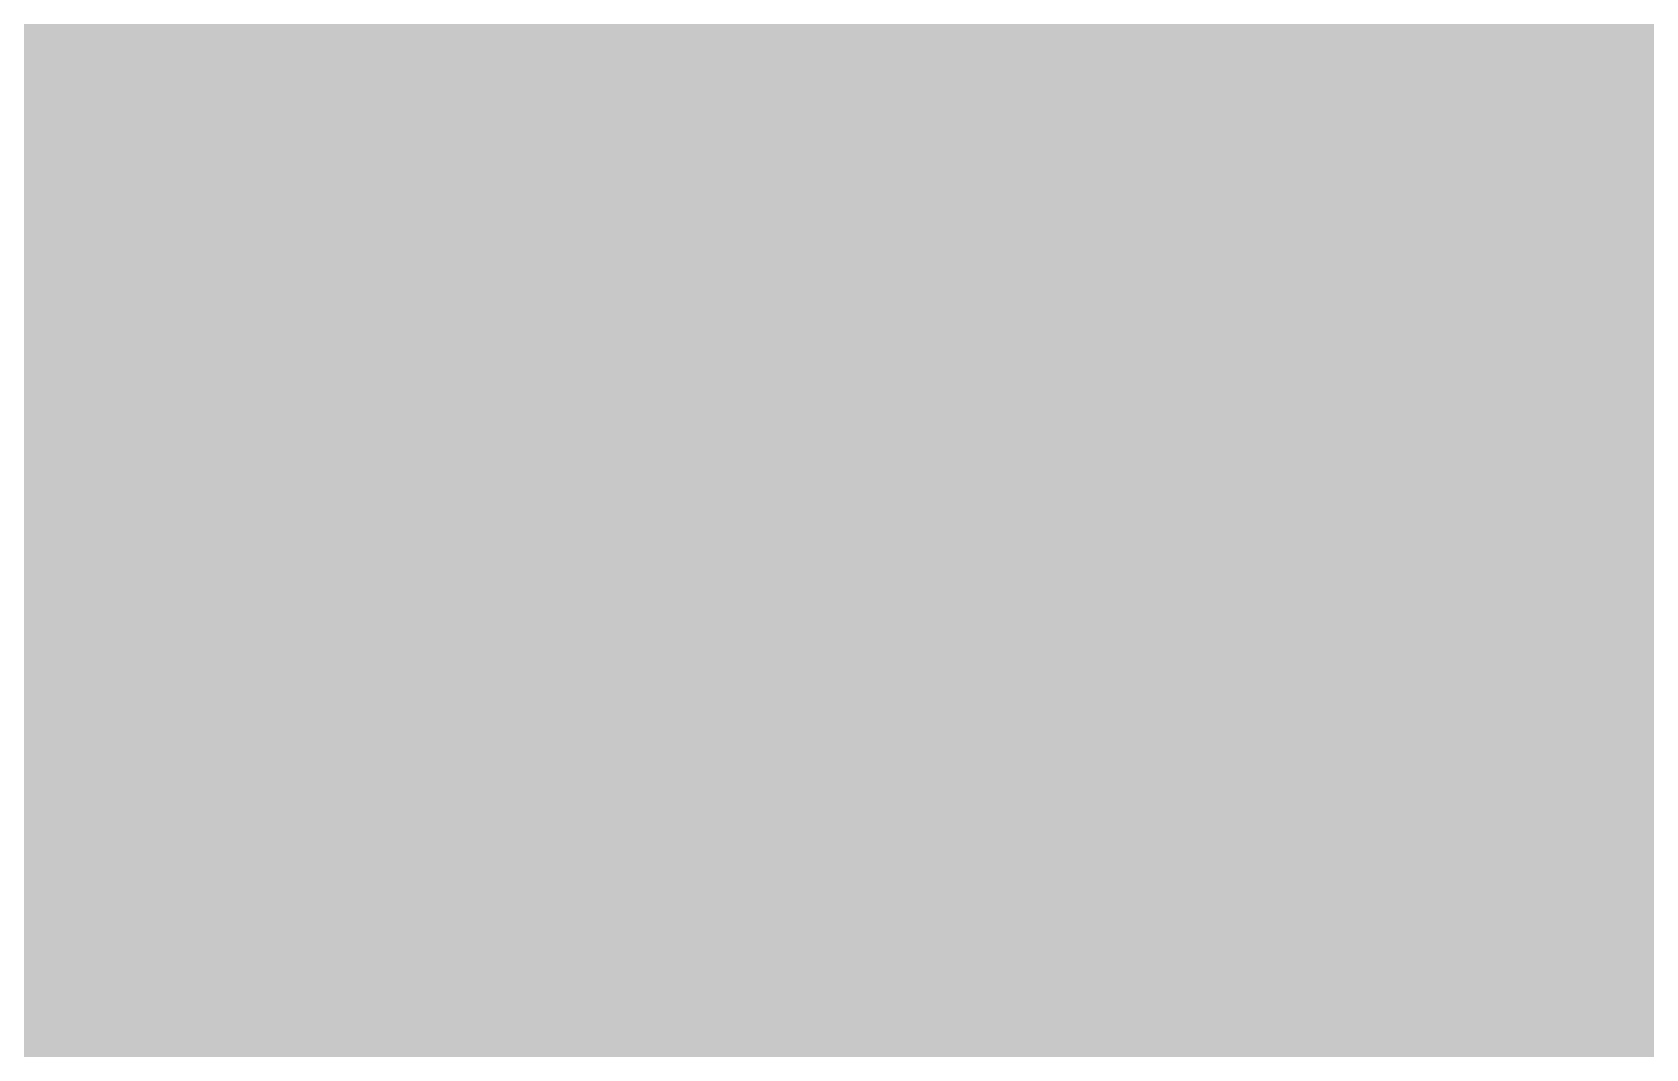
# Model space of a CAD drawing. Extents: x -72 to 72, y -47 to 50.
# Drawn here: x -6.21 to 0.33, y 1.08 to 5.2 of the extents above; entities that cross this region are included whole.
import ezdxf

# ---------------------------------------------------------------- set-up
doc = ezdxf.new("R2010")
doc.units = 0
doc.header["$MEASUREMENT"] = 0
doc.layers.get('0').update_dxf_attribs({"linetype": 'CONTINUOUS'})
for name, color, linetype in [('22-303-0_BOT', 7, 'CONTINUOUS'), ('22-303-0_DRD', 7, 'CONTINUOUS'), ('22-303-0_GND', 6, 'CONTINUOUS'), ('22-303-0_IN1', 4, 'CONTINUOUS'), ('22-303-0_IN2', 3, 'CONTINUOUS'), ('22-303-0_PWR', 5, 'CONTINUOUS'), ('22-303-0_SMB', 10, 'CONTINUOUS'), ('22-303-0_SMT', 14, 'CONTINUOUS'), ('22-303-0_SPB', 9, 'CONTINUOUS'), ('22-303-0_SPT', 12, 'CONTINUOUS'), ('22-303-0_SSB', 11, 'CONTINUOUS'), ('22-303-0_SST', 13, 'CONTINUOUS'), ('22-303-0_TOP', 8, 'CONTINUOUS'), ('THRUHOLE_TAP', 7, 'CONTINUOUS')]:
    doc.layers.add(name, color=color, linetype=linetype)

# ---------------------------------------------------------------- blocks, each defined once
blk = doc.blocks.new('RECTANGLE_8')
blk.add_solid([(0.4064, 0.4826), (0.4064, -0.4826), (-0.4064, 0.4826), (-0.4064, -0.4826)])
blk = doc.blocks.new('ROUND_29')
at = {"const_width": 2.99974}
blk.add_lwpolyline([(-1.49987, 0, 1), (1.49987, 0, 1)], format="xyb", close=True, dxfattribs=at)
blk = doc.blocks.new('ROUND_48')
at = {"const_width": 0.29972}
blk.add_lwpolyline([(-0.14986, 0, 1), (0.14986, 0, 1)], format="xyb", close=True, dxfattribs=at)
blk = doc.blocks.new('RECTANGLE_11')
blk.add_solid([(0.29972, 0.65024), (0.29972, -0.65024), (-0.29972, 0.65024), (-0.29972, -0.65024)])
blk = doc.blocks.new('ROUND_77')
at = {"const_width": 3.24993}
blk.add_lwpolyline([(-1.624964, 0, 1), (1.624964, 0, 1)], format="xyb", close=True, dxfattribs=at)
blk = doc.blocks.new('ROUND_82')
at = {"const_width": 0.50038}
blk.add_lwpolyline([(-0.25019, 0, 1), (0.25019, 0, 1)], format="xyb", close=True, dxfattribs=at)
blk = doc.blocks.new('ROUND_83')
at = {"const_width": 0.50038}
blk.add_lwpolyline([(-0.25019, 0, 1), (0.25019, 0, 1)], format="xyb", close=True, dxfattribs=at)
blk = doc.blocks.new('ROUND_81')
at = {"const_width": 0.0635}
blk.add_lwpolyline([(-0.03175, 0, 1), (0.03175, 0, 1)], format="xyb", close=True, dxfattribs=at)
blk = doc.blocks.new('RECTANGLE_30')
blk.add_solid([(1.09982, 0.8001), (1.09982, -0.8001), (-1.09982, 0.8001), (-1.09982, -0.8001)])
blk = doc.blocks.new('RECTANGLE_31')
blk.add_solid([(1.3716, 1.0795), (1.3716, -1.0795), (-1.3716, 1.0795), (-1.3716, -1.0795)])
blk = doc.blocks.new('ROUND_95')
at = {"const_width": 0.10033}
blk.add_lwpolyline([(-0.050164, 0, 1), (0.050164, 0, 1)], format="xyb", close=True, dxfattribs=at)
blk = doc.blocks.new('ROUND_102')
at = {"const_width": 1.6002}
blk.add_lwpolyline([(-0.8001, 0, 1), (0.8001, 0, 1)], format="xyb", close=True, dxfattribs=at)

msp = doc.modelspace()

# ---------------------------------------------------------------- linework, layer by layer
at = {"layer": '22-303-0_BOT'}
for points, const_width in [([(-18.796, 15.621), (-18.796, 8.509), (-16.637, 6.35), (-4.445, 6.35), (-3.2512, 5.1562), (-3.2512, 5.08)], 0.2032), ([(-1.8288, 5.08), (-1.8288, 6.0706), (-1.8288, 6.9342), (-1.27, 7.493)], 0.635), ([(-1.016, 6.3246), (-1.016, 4.85902)], 0.254), ([(-0.7874, 6.3246), (-0.7874, 5.06984)], 0.254), ([(-1.8288, 6.0706), (-1.8288, 5.08)], 0.635), ([(-1.8288, 6.0706), (-1.8288, 5.08)], 0.635), ([(-2.54, 5.8674), (-2.54, 4.2926)], 0.254), ([(-1.1176, 5.8674), (-1.1176, 4.826)], 0.254), ([(-0.7874, 5.8674), (-0.7874, 5.06984)], 0.254), ([(-6.35, 3.048), (-6.35, 5.0038), (-5.715, 5.6388)], 0.381), ([(-0.0762, 5.08), (-0.889, 4.2672)], 0.381), ([(-0.7874, 5.1054), (-1.1176, 5.1054)], 0.254), ([(-0.7874, 5.06984), (-0.99314, 4.86156)], 0.254), ([(-5.72516, 4.9276), (-5.8547, 4.79806)], 0.254), ([(-5.68452, 4.9276), (-5.72516, 4.9276)], 0.254), ([(-5.68452, 4.9276), (-5.68452, 3.11658)], 0.254), ([(-5.68452, 4.8768), (-5.77596, 4.8768)], 0.254), ([(-0.98044, 4.8768), (-1.1176, 4.8768)], 0.254), ([(-5.8547, 4.79806), (-5.8547, 3.39344)], 0.254), ([(-5.8166, 4.83616), (-5.8166, 3.33248)], 0.254), ([(-5.68452, 4.6482), (-5.8547, 4.6482)], 0.254), ([(-5.68452, 4.4196), (-5.8547, 4.4196)], 0.254), ([(-2.54, 4.2926), (-3.3782, 4.2926)], 0.254), ([(-3.302, 4.2926), (-3.302, 0.12954)], 0.254), ([(-3.0734, 4.2926), (-3.0734, 1.21412)], 0.254), ([(-2.8448, 4.2926), (-2.8448, 1.68148)], 0.254), ([(-2.6162, 4.2926), (-2.6162, 2.0193)], 0.254), ([(-1.49352, 4.2926), (-2.54, 4.2926)], 0.254), ([(-2.3876, 4.2926), (-2.3876, 2.28346)], 0.254), ([(-2.159, 4.2926), (-2.159, 2.5019)], 0.254), ([(-1.9304, 4.2926), (-1.9304, 2.68224)], 0.254), ([(-1.7018, 4.2926), (-1.7018, 2.8321)], 0.254), ([(-1.49352, 4.2926), (-1.49405, 4.2672)], 0.254), ([(-0.16256, 4.2926), (-0.2921, 4.16052)], 0.254), ([(0.635, 4.2926), (-0.16256, 4.2926)], 0.254), ([(-0.1016, 4.2926), (-0.1016, 3.302)], 0.254), ([(0.127, 4.2926), (0.127, 3.302)], 0.254), ([(0.3556, 4.2926), (0.3556, 3.28422)], 0.254), ([(-5.68452, 4.191), (-5.8547, 4.191)], 0.254), ([(-1.48844, 4.191), (-3.34518, 4.191)], 0.254), ([(13.3096, 4.191), (-0.26416, 4.191)], 0.254), ([(-5.08, 4.06908), (-4.57708, 4.06908), (-4.572, 4.064), (-3.937, 4.064)], 0.381), ([(-5.08, 4.06908), (-4.57708, 4.06908), (-4.572, 4.064), (-3.937, 4.064)], 0.381), ([(-1.4732, 4.11226), (-1.4732, 2.95656)], 0.254), ([(-0.3302, 4.03606), (-0.3302, 3.28676)], 0.254), ([(-5.68452, 3.9624), (-5.8547, 3.9624)], 0.254), ([(-1.4097, 3.9624), (-3.3401, 3.9624)], 0.254), ([(5.67436, 3.9624), (-0.36576, 3.9624)], 0.254), ([(-5.68452, 3.7338), (-5.8547, 3.7338)], 0.254), ([(-1.17348, 3.7338), (-3.429, 3.7338)], 0.254), ([(-1.2446, 3.77698), (-1.2446, 3.0607)], 0.254), ([(5.3213, 3.7338), (-0.60452, 3.7338)], 0.254), ([(-0.5588, 3.7592), (-0.5588, 3.25628)], 0.254), ([(-1.016, 3.67538), (-1.016, 3.14452)], 0.254), ([(-0.7874, 3.6703), (-0.7874, 3.20802)], 0.254), ([(-3.5306, 3.61696), (-3.5306, -3.7592)], 0.254), ([(-4.28244, 3.5687), (-4.47548, 3.5687)], 0.254), ([(-4.28244, 3.5687), (-4.47548, 3.5687)], 0.254), ([(-4.47548, 3.5687), (-4.47548, 3.11658)], 0.254), ([(-4.445, 3.5687), (-4.445, -3.7592)], 0.254), ([(-5.68452, 3.5052), (-5.8547, 3.5052)], 0.254), ([(-4.16814, 3.5052), (-4.47548, 3.5052)], 0.254), ([(-4.2164, 3.52806), (-4.2164, -3.7592)], 0.254), ([(-3.7592, 3.48488), (-3.7592, -3.7592)], 0.254), ([(5.1054, 3.5052), (-3.70586, 3.5052)], 0.254), ([(-3.9878, 3.46202), (-3.9878, -3.7592)], 0.254), ([(-5.68452, 3.2766), (-5.7912, 3.2766)], 0.254), ([(-0.42926, 3.2766), (-4.47548, 3.2766)], 0.254), ([(4.95808, 3.2766), (0.42926, 3.2766)], 0.254), ([(-4.47548, 3.11658), (-5.68452, 3.11658)], 0.254), ([(-5.588, 3.11658), (-5.588, -0.57658)], 0.254), ([(-5.3594, 3.11658), (-5.3594, -0.57658)], 0.254), ([(-5.1308, 3.11658), (-5.1308, -0.57658)], 0.254), ([(-4.9022, 3.11658), (-4.9022, -0.57658)], 0.254), ([(-4.6736, 3.11658), (-4.6736, -0.57658)], 0.254), ([(-1.27508, 3.048), (-5.74548, 3.048)], 0.254), ([(-1.72212, 2.8194), (-5.7912, 2.8194)], 0.254), ([(-5.8166, 2.76352), (-5.8166, -2.82956)], 0.254), ([(-2.04978, 2.5908), (-5.95376, 2.5908)], 0.254), ([(-6.0452, 2.52476), (-6.0452, -2.9337)], 0.254), ([(-6.2738, 2.44856), (-6.2738, -2.9337)], 0.254), ([(-2.3114, 2.3622), (-13.47216, 2.3622)], 0.254), ([(-2.52222, 2.1336), (-13.24356, 2.1336)], 0.254), ([(-2.70002, 1.905), (-13.01496, 1.905)], 0.254), ([(-2.84734, 1.6764), (-12.78636, 1.6764)], 0.254), ([(-2.96926, 1.4478), (-12.55776, 1.4478)], 0.254), ([(-3.07086, 1.2192), (-12.32916, 1.2192)], 0.254), ([(-3.15214, 0.9906), (-12.10056, 0.9906)], 0.254)]:
    msp.add_lwpolyline(points, dxfattribs=dict(at, const_width=const_width))
at = {"layer": '22-303-0_BOT', "const_width": 0.254}
for points in [[(-0.99314, 4.86156, 0.053768), (-1.11747, 4.82569)], [(-3.33248, 4.064, 0.097385), (-3.37749, 4.29289)], [(-1.49352, 4.2672, 0.4142136), (-0.889, 3.66268)], [(-0.889, 3.66268, 0.3633124), (-0.2921, 4.16052)], [(-3.937, 3.45948, 0.4142136), (-3.33248, 4.064)], [(-4.28244, 3.5687, 0.1534382), (-3.937, 3.46014)], [(-5.74548, 3.048, 0.153438), (-5.85416, 3.39382)], [(0, 3.30454, 0.4142136), (-3.30454, 0)], [(3.30454, 0, 0.4142136), (0, 3.30454)], [(-6.35, 2.44348, 0.4142136), (-5.74548, 3.048)]]:
    msp.add_lwpolyline(points, format="xyb", dxfattribs=at)
at = {"layer": '22-303-0_DRD', "const_width": 0.254}
for points in [[(-0.254, 4.9022), (-1.524, 3.6322)], [(-0.254, 3.6322), (-1.524, 4.9022)], [(-3.302, 4.699), (-4.572, 3.429)], [(-3.302, 3.429), (-4.572, 4.699)], [(-3.302, 4.699), (-4.572, 3.429)], [(-3.302, 3.429), (-4.572, 4.699)], [(-5.715, 3.683), (-6.985, 2.413)], [(-5.715, 2.413), (-6.985, 3.683)]]:
    msp.add_lwpolyline(points, dxfattribs=at)
at = {"layer": '22-303-0_IN1', "const_width": 0.254}
for points in [[(0.4318, 17.38376), (0.4318, 3.2766)], [(0.2032, 17.15516), (0.2032, 3.29692)], [(-0.0254, 16.92656), (-0.0254, 3.30454)], [(-2.54, 13.90396), (-2.54, 2.11328)], [(-2.7686, 13.67536), (-2.7686, 1.8034)], [(-2.9972, 13.44676), (-2.9972, 1.39192)], [(-3.2258, 13.21816), (-3.2258, 0.71628)], [(-3.4544, 12.98956), (-3.4544, 4.42722)], [(-6.1976, 11.59256), (-6.1976, 3.6322)], [(-5.969, 11.36396), (-5.969, 3.5179)], [(-5.7404, 11.13536), (-5.7404, -5.08)], [(-5.5118, 10.90676), (-5.5118, -5.08)], [(-3.683, 10.85596), (-3.683, 4.61264)], [(-5.2832, 10.67816), (-5.2832, -5.08)], [(-3.9116, 10.62736), (-3.9116, 4.66852)], [(-5.0546, 10.5283), (-5.0546, -5.08)], [(-4.826, 10.5156), (-4.826, -5.08)], [(-4.5974, 10.5156), (-4.5974, -5.08)], [(-4.3688, 10.5156), (-4.3688, 4.48564)], [(-4.1402, 10.51814), (-4.1402, 4.63296)], [(-1.1684, 9.36752), (-1.1684, 4.80314)], [(-0.254, 9.1821), (-0.254, 3.29438)], [(-0.9398, 9.12876), (-0.9398, 4.86918)], [(-0.7112, 9.05256), (-0.7112, 4.84378)], [(-0.4826, 9.0678), (-0.4826, 4.71424)], [(-2.3114, 5.70738), (-2.3114, 2.3622)], [(-1.397, 5.64642), (-1.397, 4.59486)], [(-2.0828, 5.52196), (-2.0828, 2.5654)], [(-1.6256, 5.50164), (-1.6256, 2.87782)], [(-1.8542, 5.46608), (-1.8542, 2.73558)], [(14.3256, 5.207), (-8.42518, 5.207)], [(14.3256, 4.9784), (-8.4201, 4.9784)], [(-1.25222, 4.7498), (-8.509, 4.7498)], [(14.3256, 4.7498), (-0.52578, 4.7498)], [(-4.33324, 4.5212), (-8.74776, 4.5212)], [(-1.43764, 4.5212), (-3.54076, 4.5212)], [(14.3256, 4.5212), (-0.34036, 4.5212)], [(-4.4958, 4.2926), (-8.5852, 4.2926)], [(-1.49352, 4.2926), (-3.3782, 4.2926)], [(14.3256, 4.2926), (-0.28448, 4.2926)], [(-4.54152, 4.064), (-8.53948, 4.064)], [(-1.45796, 4.064), (-3.33248, 4.064)], [(5.95376, 4.064), (-0.32004, 4.064)], [(-1.397, 3.93954), (-1.397, 2.99466)], [(-4.4958, 3.8354), (-8.5852, 3.8354)], [(-1.31064, 3.8354), (-3.3782, 3.8354)], [(-0.4826, 3.82016), (-0.4826, 3.26898)], [(5.45338, 3.8354), (-0.46482, 3.8354)], [(-3.4544, 3.70078), (-3.4544, -5.08)], [(-1.1684, 3.73126), (-1.1684, 3.09118)], [(-0.7112, 3.68808), (-0.7112, 3.2258)], [(-4.33324, 3.6068), (-6.11886, 3.6068)], [(-4.3688, 3.63982), (-4.3688, -5.08)], [(5.19176, 3.6068), (-3.54076, 3.6068)], [(-0.9398, 3.66522), (-0.9398, 3.16738)], [(-4.1402, 3.49504), (-4.1402, -5.08)], [(-3.683, 3.51536), (-3.683, -5.08)], [(-3.9116, 3.45948), (-3.9116, -5.08)], [(5.0165, 3.3782), (-5.842, 3.3782)], [(-1.00076, 3.1496), (-5.7531, 3.1496)], [(-1.54432, 2.921), (-5.75818, 2.921)], [(-1.91516, 2.6924), (-5.85978, 2.6924)], [(-5.969, 2.5781), (-5.969, -5.08)], [(-6.1976, 2.4638), (-6.1976, -5.08)], [(-2.20218, 2.4638), (-6.19506, 2.4638)], [(-2.43332, 2.2352), (-16.002, 2.2352)], [(-2.62636, 2.0066), (-15.9131, 2.0066)], [(-2.78384, 1.778), (-15.91818, 1.778)], [(-2.91846, 1.5494), (-16.01978, 1.5494)], [(-3.02768, 1.3208), (-16.35506, 1.3208)], [(-3.11912, 1.0922), (-20.93976, 1.0922)]]:
    msp.add_lwpolyline(points, dxfattribs=at)
for points in [[(-0.889, 4.87172, 0.4142136), (-1.49352, 4.2672)], [(-0.28448, 4.2672, 0.4142136), (-0.889, 4.87172)], [(-3.937, 4.66852, 0.4142136), (-4.54152, 4.064)], [(-3.33248, 4.064, 0.4142136), (-3.937, 4.66852)], [(-1.49352, 4.2672, 0.4142136), (-0.889, 3.66268)], [(-0.889, 3.66268, 0.4142136), (-0.28448, 4.2672)], [(-4.54152, 4.064, 0.4142136), (-3.937, 3.45948)], [(-3.937, 3.45948, 0.4142136), (-3.33248, 4.064)], [(-5.74548, 3.048, 0.4142136), (-6.35, 3.65252)], [(0, 3.30454, 0.4142136), (-3.30454, 0)], [(3.30454, 0, 0.4142136), (0, 3.30454)], [(-6.35, 2.44348, 0.4142136), (-5.74548, 3.048)]]:
    msp.add_lwpolyline(points, format="xyb", dxfattribs=at)
at = {"layer": '22-303-0_IN2'}
for points, const_width in [([(-19.812, 11.049), (-18.923, 10.16), (-11.557, 10.16), (-6.35, 4.953), (12.065, 4.953), (15.24, 1.778), (17.653, 1.778), (17.907, 2.032), (20.32, 2.032), (20.701, 1.651), (22.606, 1.651), (23.368, 2.413), (25.273, 2.413)], 0.2032), ([(-4.30022, 4.5466), (-6.35, 4.5466)], 0.254), ([(-6.2738, 4.5466), (-6.2738, 3.64744)], 0.254), ([(-6.0452, 4.5466), (-6.0452, 3.5687)], 0.254), ([(-5.8166, 4.5466), (-5.8166, 3.33248)], 0.254), ([(-5.588, 4.5466), (-5.588, 0.06604)], 0.254), ([(-5.3594, 4.5466), (-5.3594, -0.16256)], 0.254), ([(-5.1308, 4.5466), (-5.1308, -0.39116)], 0.254), ([(-4.9022, 4.5466), (-4.9022, -0.61976)], 0.254), ([(-4.6736, 4.5466), (-4.6736, -0.84836)], 0.254), ([(-4.445, 4.5466), (-4.445, 4.39166)], 0.254), ([(-1.42494, 4.5466), (-3.57378, 4.5466)], 0.254), ([(-3.5306, 4.5466), (-3.5306, 4.51104)], 0.254), ([(-3.302, 4.5466), (-3.302, 0.12954)], 0.254), ([(-3.0734, 4.5466), (-3.0734, 1.21412)], 0.254), ([(-2.8448, 4.5466), (-2.8448, 1.68148)], 0.254), ([(-2.6162, 4.5466), (-2.6162, 2.0193)], 0.254), ([(-2.3876, 4.5466), (-2.3876, 2.28346)], 0.254), ([(-2.159, 4.5466), (-2.159, 2.5019)], 0.254), ([(-1.9304, 4.5466), (-1.9304, 2.68224)], 0.254), ([(-1.7018, 4.5466), (-1.7018, 2.8321)], 0.254), ([(-1.4732, 4.5466), (-1.4732, 4.42214)], 0.254), ([(11.89736, 4.5466), (-0.35306, 4.5466)], 0.254), ([(-0.3302, 4.5466), (-0.3302, 4.49834)], 0.254), ([(-0.1016, 4.5466), (-0.1016, 3.302)], 0.254), ([(0.127, 4.5466), (0.127, 3.302)], 0.254), ([(0.3556, 4.5466), (0.3556, 3.28422)], 0.254), ([(-4.42468, 4.4196), (-8.65378, 4.4196)], 0.254), ([(-1.4732, 4.4196), (-3.44678, 4.4196)], 0.254), ([(12.02436, 4.4196), (-0.3048, 4.4196)], 0.254), ([(-4.52882, 4.191), (-8.55218, 4.191)], 0.254), ([(-1.48844, 4.191), (-3.34518, 4.191)], 0.254), ([(12.25296, 4.191), (-0.28956, 4.191)], 0.254), ([(-1.4732, 4.11226), (-1.4732, 2.95656)], 0.254), ([(-0.3302, 4.03606), (-0.3302, 3.28676)], 0.254), ([(-4.53136, 3.9624), (-8.5471, 3.9624)], 0.254), ([(-1.4097, 3.9624), (-3.3401, 3.9624)], 0.254), ([(5.67436, 3.9624), (-0.36576, 3.9624)], 0.254), ([(-4.44246, 3.7338), (-8.636, 3.7338)], 0.254), ([(-4.445, 3.73634), (-4.445, -1.07696)], 0.254), ([(-1.17348, 3.7338), (-3.429, 3.7338)], 0.254), ([(-1.2446, 3.77698), (-1.2446, 3.0607)], 0.254), ([(5.3213, 3.7338), (-0.60452, 3.7338)], 0.254), ([(-0.5588, 3.7592), (-0.5588, 3.25628)], 0.254), ([(-1.016, 3.67538), (-1.016, 3.14452)], 0.254), ([(-0.7874, 3.6703), (-0.7874, 3.20802)], 0.254), ([(-3.5306, 3.61696), (-3.5306, -1.99136)], 0.254), ([(-4.16814, 3.5052), (-5.95376, 3.5052)], 0.254), ([(-4.2164, 3.52806), (-4.2164, -1.30556)], 0.254), ([(-3.7592, 3.48488), (-3.7592, -1.76276)], 0.254), ([(5.1054, 3.5052), (-3.70586, 3.5052)], 0.254), ([(-3.9878, 3.46202), (-3.9878, -1.53416)], 0.254), ([(-0.42926, 3.2766), (-5.7912, 3.2766)], 0.254), ([(4.95808, 3.2766), (0.42926, 3.2766)], 0.254), ([(-1.27508, 3.048), (-5.74548, 3.048)], 0.254), ([(-1.72212, 2.8194), (-5.7912, 2.8194)], 0.254), ([(-5.8166, 2.76352), (-5.8166, 0.29464)], 0.254), ([(-2.04978, 2.5908), (-5.95376, 2.5908)], 0.254), ([(-6.0452, 2.52476), (-6.0452, 0.52324)], 0.254), ([(-6.2738, 2.44856), (-6.2738, 0.75184)], 0.254), ([(-2.3114, 2.3622), (-7.88416, 2.3622)], 0.254), ([(-2.52222, 2.1336), (-7.65556, 2.1336)], 0.254), ([(-2.70002, 1.905), (-7.42696, 1.905)], 0.254), ([(-2.84734, 1.6764), (-7.19836, 1.6764)], 0.254), ([(-2.96926, 1.4478), (-6.96976, 1.4478)], 0.254), ([(-3.07086, 1.2192), (-6.74116, 1.2192)], 0.254), ([(-3.15214, 0.9906), (-6.51256, 0.9906)], 0.254)]:
    msp.add_lwpolyline(points, dxfattribs=dict(at, const_width=const_width))
at = {"layer": '22-303-0_IN2', "const_width": 0.254}
for points in [[(-4.30022, 4.5466, 0.2356241), (-4.54101, 4.064)], [(-3.33248, 4.064, 0.2356234), (-3.57347, 4.547)], [(-1.42494, 4.5466, 0.1207222), (-1.4934, 4.2672)], [(-0.28448, 4.2672, 0.1207217), (-0.35295, 4.54666)], [(-1.49352, 4.2672, 0.4142136), (-0.889, 3.66268)], [(-0.889, 3.66268, 0.4142136), (-0.28448, 4.2672)], [(-4.54152, 4.064, 0.4142136), (-3.937, 3.45948)], [(-3.937, 3.45948, 0.4142136), (-3.33248, 4.064)], [(-5.74548, 3.048, 0.4142136), (-6.35, 3.65252)], [(0, 3.30454, 0.4142136), (-3.30454, 0)], [(3.30454, 0, 0.4142136), (0, 3.30454)], [(-6.35, 2.44348, 0.4142136), (-5.74548, 3.048)]]:
    msp.add_lwpolyline(points, format="xyb", dxfattribs=at)
at = {"layer": '22-303-0_SSB', "const_width": 0.1524}
for points in [[(-6.5405, 4.8895), (-6.5405, 7.8105), (-4.9022, 7.8105), (-4.9022, 4.8895), (-6.5405, 4.8895)], [(-1.0795, 4.2545), (-4.0005, 4.2545), (-4.0005, 5.8928), (-1.0795, 5.8928), (-1.0795, 4.2545)], [(2.0955, 4.2545), (-0.8255, 4.2545), (-0.8255, 5.8928), (2.0955, 5.8928), (2.0955, 4.2545)], [(0.15494, 3.24358), (0.03556, 3.0734), (-0.20066, 3.0734), (-0.3175, 3.24358), (-0.3175, 3.41376), (-0.08128, 3.75158), (-0.3175, 4.0894), (0.15494, 4.0894)], [(-3.05308, 3.4544), (-3.1115, 3.62458), (-3.1115, 3.79476), (-3.05308, 3.9624), (-2.69748, 3.9624), (-2.63906, 3.79476), (-2.63906, 3.62458), (-2.69748, 3.4544), (-3.05308, 3.4544), (-3.1115, 3.28676), (-3.1115, 3.11658), (-3.05308, 2.9464), (-2.69748, 2.9464), (-2.63906, 3.11658), (-2.63906, 3.28676), (-2.69748, 3.4544)], [(-1.85928, 3.4544), (-2.21488, 3.4544), (-2.2733, 3.28676), (-2.2733, 3.11658), (-2.21488, 2.9464), (-1.85928, 2.9464), (-1.80086, 3.11658), (-1.80086, 3.28676), (-2.03708, 3.9624)], [(-0.96266, 3.4544), (-1.31826, 3.4544), (-1.4351, 3.62458), (-1.4351, 3.79476), (-1.31826, 3.9624), (-0.96266, 3.9624), (-0.96266, 2.9464)], [(-1.2573, 3.4544), (-1.4351, 2.9464)], [(-4.44754, -0.43434), (-4.54914, -0.53594), (-8.44804, -0.53594), (-8.44804, 3.06832), (-4.25196, 3.06832), (-4.25196, -0.2286), (-4.44754, -0.43434)]]:
    msp.add_lwpolyline(points, dxfattribs=at)
at = {"layer": '22-303-0_SST', "const_width": 0.1524}
for points in [[(-0.56896, 5.09778), (-0.56896, 5.45338), (-0.39878, 5.5118), (-0.23114, 5.5118), (-0.06096, 5.45338), (-0.06096, 5.09778), (-0.23114, 5.03682), (-0.39878, 5.03682), (-1.07696, 5.27558)], [(-2.3114, 4.89966), (-2.3114, 5.25526), (-2.48158, 5.3721), (-2.65176, 5.3721), (-2.8194, 5.25526), (-2.8194, 4.89966), (-1.8034, 4.89966)], [(-2.3114, 5.1943), (-1.8034, 5.3721)], [(-3.47472, 5.29082), (-3.30708, 5.2324), (-3.30708, 4.8768), (-3.47472, 4.81584), (-4.1529, 4.81584), (-4.32308, 4.8768), (-4.32308, 5.2324), (-4.1529, 5.29082)], [(-0.06096, 4.6736), (-0.06096, 4.25958), (-1.07696, 4.25958)], [(-11.2522, 3.98018), (-11.2522, 3.28168), (-5.2578, 3.28168), (-5.2578, 3.98018)], [(-2.61112, 2.83972), (-2.61112, 3.85572), (-2.7305, 3.68554)], [(-4.0513, 3.68554), (-4.10972, 3.85572), (-4.46532, 3.85572), (-4.52374, 3.68554), (-4.52374, 3.5179), (-4.46532, 3.34772), (-4.10972, 3.34772), (-4.0513, 3.17754), (-4.0513, 3.0099), (-4.10972, 2.83972), (-4.46532, 2.83972), (-4.52374, 3.0099)], [(-3.44932, 3.5179), (-3.44932, 3.34772), (-3.62712, 2.83972), (-3.68554, 3.0099), (-3.68554, 3.85572)], [(-3.2131, 3.85572), (-3.2131, 3.0099), (-3.27152, 2.83972), (-3.44932, 3.34772)], [(-0.06096, 3.42138), (-0.06096, 3.77698), (-0.39878, 3.89382), (-0.73914, 3.89382), (-1.07696, 3.77698), (-1.07696, 3.42138)], [(-0.06096, 3.4798), (-1.07696, 3.4798)], [(-2.49174, 2.83972), (-2.7305, 2.83972)], [(-8.34644, 0.92456), (-8.34898, -3.429), (-8.34898, -5.0673), (-4.35102, -5.0673), (-4.3434, 2.0574), (-4.8006, 2.5146), (-8.001, 2.5146), (-8.3566, 2.0828), (-8.34644, 0.92456)], [(-4.8006, 2.4638), (-8.001, 2.4638), (-8.128, 2.3114), (-8.2042, 2.2606), (-8.255, 2.2098)], [(-4.78536, 2.44856), (-8.0137, 2.44856)], [(-6.23316, 2.4638), (-6.23316, 2.286)], [(-6.096, 2.4638), (-6.096, 2.286)], [(-5.95884, 2.4638), (-5.95884, 2.286)], [(-5.82168, 2.4638), (-5.82168, 2.286)], [(-5.68452, 2.4638), (-5.68452, 2.286)], [(-5.54736, 2.4638), (-5.54736, 2.286)], [(-5.4102, 2.4638), (-5.4102, 2.286)], [(-5.27304, 2.4638), (-5.27304, 2.286)], [(-5.13588, 2.4638), (-5.13588, 2.286)], [(-4.99872, 2.4638), (-4.99872, 2.286)], [(-4.86156, 2.4638), (-4.86156, 2.286)], [(-4.8006, 2.4638), (-4.6228, 2.286)], [(-4.7244, 2.3876), (-4.7244, 2.286)], [(-4.6482, 2.3114), (-8.128, 2.3114)], [(-4.6228, 2.286), (-8.128, 2.286)]]:
    msp.add_lwpolyline(points, dxfattribs=at)
at = {"layer": '22-303-0_TOP'}
for points, const_width in [([(-2.54, 9.6012), (-2.032, 9.6012), (-1.651, 9.2202), (-1.651, 7.239), (-2.54, 6.35), (-2.54, 5.334), (-2.286, 5.08), (1.016, 5.08), (5.334, 0.762), (7.112, 0.762), (8.255, 1.905), (8.255, 5.461), (9.398, 6.604), (9.398, 11.811), (11.52398, 13.93698), (11.52398, 14.605)], 0.2032), ([(-3.5306, 7.5565), (-3.5306, 4.51104)], 0.254), ([(-3.302, 7.4676), (-3.302, 0.12954)], 0.254), ([(-3.0734, 7.4676), (-3.0734, 1.21412)], 0.254), ([(-3.9878, 6.89102), (-3.9878, 4.66598)], 0.254), ([(-3.7592, 6.89102), (-3.7592, 4.64058)], 0.254), ([(-4.15036, 6.1849), (-4.15036, 4.63042)], 0.254), ([(-6.35, 0.9398), (-6.35, 3.048), (-6.35, 4.95554), (-6.21792, 5.08), (-5.55498, 5.08)], 0.635), ([(-2.87528, 5.1054), (-4.15036, 5.1054)], 0.254), ([(-2.8448, 5.06476), (-2.8448, 1.68148)], 0.254), ([(-2.82194, 5.0419), (-2.57302, 4.79298)], 0.254), ([(-2.65684, 4.8768), (-4.15036, 4.8768)], 0.254), ([(-2.6162, 4.83616), (-2.6162, 2.0193)], 0.254), ([(-2.3876, 4.6863), (-2.3876, 2.28346)], 0.254), ([(-1.33604, 4.6736), (-2.286, 4.6736)], 0.254), ([(-2.159, 4.6736), (-2.159, 2.5019)], 0.254), ([(-1.9304, 4.6736), (-1.9304, 2.68224)], 0.254), ([(-1.7018, 4.6736), (-1.7018, 2.8321)], 0.254), ([(-1.4732, 4.6736), (-1.4732, 4.42214)], 0.254), ([(0.84836, 4.6736), (-0.44196, 4.6736)], 0.254), ([(-0.3302, 4.6736), (-0.3302, 4.49834)], 0.254), ([(-0.1016, 4.6736), (-0.1016, 3.302)], 0.254), ([(0.127, 4.6736), (0.127, 3.302)], 0.254), ([(0.3556, 4.6736), (0.3556, 3.28422)], 0.254), ([(-4.09194, 4.6482), (-4.15036, 4.6482)], 0.254), ([(-1.3589, 4.6482), (-3.78206, 4.6482)], 0.254), ([(0.87376, 4.6482), (-0.4191, 4.6482)], 0.254), ([(-1.4732, 4.4196), (-3.44678, 4.4196)], 0.254), ([(1.10236, 4.4196), (-0.3048, 4.4196)], 0.254), ([(-1.48844, 4.191), (-3.34518, 4.191)], 0.254), ([(1.33096, 4.191), (-0.28956, 4.191)], 0.254), ([(-1.4732, 4.11226), (-1.4732, 2.95656)], 0.254), ([(-0.3302, 4.03606), (-0.3302, 3.28676)], 0.254), ([(-4.5339, 3.9751), (-5.7277, 3.9751)], 0.254), ([(-5.7277, 3.9751), (-5.7277, 3.048)], 0.254), ([(-4.53136, 3.9624), (-5.7277, 3.9624)], 0.254), ([(-5.588, 3.9751), (-5.588, 2.3241)], 0.254), ([(-5.3594, 3.9751), (-5.3594, 2.3241)], 0.254), ([(-5.1308, 3.9751), (-5.1308, 2.3241)], 0.254), ([(-4.9022, 3.9751), (-4.9022, 2.3241)], 0.254), ([(-4.6736, 3.9751), (-4.6736, -2.54)], 0.254), ([(-1.4097, 3.9624), (-3.3401, 3.9624)], 0.254), ([(1.55956, 3.9624), (-0.36576, 3.9624)], 0.254), ([(-4.44246, 3.7338), (-5.7277, 3.7338)], 0.254), ([(-4.445, 3.73634), (-4.445, -2.54)], 0.254), ([(-1.17348, 3.7338), (-3.429, 3.7338)], 0.254), ([(-1.2446, 3.77698), (-1.2446, 3.0607)], 0.254), ([(1.78816, 3.7338), (-0.60452, 3.7338)], 0.254), ([(-0.5588, 3.7592), (-0.5588, 3.25628)], 0.254), ([(-1.016, 3.67538), (-1.016, 3.14452)], 0.254), ([(-0.7874, 3.6703), (-0.7874, 3.20802)], 0.254), ([(-3.5306, 3.61696), (-3.5306, -2.54)], 0.254), ([(-4.16814, 3.5052), (-5.7277, 3.5052)], 0.254), ([(-4.2164, 3.52806), (-4.2164, -2.54)], 0.254), ([(-3.7592, 3.48488), (-3.7592, -2.54)], 0.254), ([(2.01676, 3.5052), (-3.70586, 3.5052)], 0.254), ([(-3.9878, 3.46202), (-3.9878, -2.54)], 0.254), ([(-0.42926, 3.2766), (-5.7277, 3.2766)], 0.254), ([(2.24536, 3.2766), (0.42926, 3.2766)], 0.254), ([(-6.35, 0.9398), (-6.35, 3.048)], 0.635), ([(-5.7277, 3.048), (-5.7277, 2.3241)], 0.254), ([(-1.27508, 3.048), (-5.7277, 3.048)], 0.254), ([(-1.72212, 2.8194), (-5.7277, 2.8194)], 0.254), ([(-2.04978, 2.5908), (-5.7277, 2.5908)], 0.254), ([(-2.3114, 2.3622), (-5.7277, 2.3622)], 0.254), ([(-4.6736, 2.3241), (-5.7277, 2.3241)], 0.254), ([(-4.6736, 2.3241), (-4.6736, -0.4445)], 0.254), ([(-2.52222, 2.1336), (-4.6736, 2.1336)], 0.254), ([(-2.70002, 1.905), (-4.6736, 1.905)], 0.254), ([(-2.84734, 1.6764), (-4.6736, 1.6764)], 0.254), ([(-2.96926, 1.4478), (-4.6736, 1.4478)], 0.254), ([(-3.07086, 1.2192), (-4.6736, 1.2192)], 0.254), ([(-3.15214, 0.9906), (-4.6736, 0.9906)], 0.254)]:
    msp.add_lwpolyline(points, dxfattribs=dict(at, const_width=const_width))
at = {"layer": '22-303-0_TOP', "const_width": 0.254}
for points in [[(-2.9464, 5.334, 0.1989133), (-2.82737, 5.04663)], [(-2.57302, 4.79298, 0.1989124), (-2.286, 4.67409)], [(-3.937, 4.66852, 0.0903047), (-4.15009, 4.62972)], [(-3.33248, 4.064, 0.4142136), (-3.937, 4.66852)], [(-1.33604, 4.6736, 0.1865745), (-1.49316, 4.2672)], [(-0.28448, 4.2672, 0.1865741), (-0.44169, 4.67384)], [(-1.49352, 4.2672, 0.4142136), (-0.889, 3.66268)], [(-0.889, 3.66268, 0.4142136), (-0.28448, 4.2672)], [(-3.937, 3.45948, 0.4142136), (-3.33248, 4.064)], [(-4.5339, 3.9751, 0.3715437), (-3.937, 3.45948)], [(0, 3.30454, 0.4142136), (-3.30454, 0)], [(3.30454, 0, 0.4142136), (0, 3.30454)]]:
    msp.add_lwpolyline(points, format="xyb", dxfattribs=at)

# ---------------------------------------------------------------- block references
at = {"layer": '22-303-0_BOT'}
for name, p in [('RECTANGLE_8', (-3.2512, 5.08)), ('RECTANGLE_8', (-1.8288, 5.08)), ('RECTANGLE_8', (-0.0762, 5.08)), ('RECTANGLE_11', (-5.08, 4.06908)), ('ROUND_48', (-0.889, 4.2672)), ('ROUND_48', (-3.937, 4.064)), ('ROUND_48', (-6.35, 3.048)), ('ROUND_29', (0, 0))]:
    msp.add_blockref(name, p, dxfattribs=at)
at = {"layer": '22-303-0_GND'}
for name, p in [('ROUND_82', (-0.889, 4.2672)), ('ROUND_82', (-3.937, 4.064)), ('ROUND_83', (-6.35, 3.048)), ('ROUND_77', (0, 0))]:
    msp.add_blockref(name, p, dxfattribs=at)
at = {"layer": '22-303-0_IN1'}
for name, p in [('ROUND_48', (-0.889, 4.2672)), ('ROUND_48', (-3.937, 4.064)), ('ROUND_48', (-6.35, 3.048)), ('ROUND_29', (0, 0))]:
    msp.add_blockref(name, p, dxfattribs=at)
at = {"layer": '22-303-0_IN2'}
for name, p in [('ROUND_48', (-0.889, 4.2672)), ('ROUND_48', (-3.937, 4.064)), ('ROUND_48', (-6.35, 3.048)), ('ROUND_29', (0, 0))]:
    msp.add_blockref(name, p, dxfattribs=at)
at = {"layer": '22-303-0_PWR'}
for name, p in [('ROUND_81', (-0.889, 4.2672)), ('ROUND_81', (-3.937, 4.064)), ('ROUND_83', (-6.35, 3.048)), ('ROUND_77', (0, 0))]:
    msp.add_blockref(name, p, dxfattribs=at)
at = {"layer": '22-303-0_SMB'}
for name, p in [('RECTANGLE_8', (-3.2512, 5.08)), ('RECTANGLE_8', (-1.8288, 5.08)), ('RECTANGLE_8', (-0.0762, 5.08)), ('RECTANGLE_11', (-5.08, 4.06908)), ('ROUND_29', (0, 0))]:
    msp.add_blockref(name, p, dxfattribs=at)
at = {"layer": '22-303-0_SMT'}
for name, p in [('RECTANGLE_30', (-5.55498, 5.08)), ('ROUND_29', (0, 0)), ('RECTANGLE_31', (-6.35, 0.9398))]:
    msp.add_blockref(name, p, dxfattribs=at)
at = {"layer": '22-303-0_SPB'}
for name, p in [('RECTANGLE_8', (-3.2512, 5.08)), ('RECTANGLE_8', (-1.8288, 5.08)), ('RECTANGLE_8', (-0.0762, 5.08)), ('RECTANGLE_11', (-5.08, 4.06908))]:
    msp.add_blockref(name, p, dxfattribs=at)
at = {"layer": '22-303-0_SPT'}
for name, p in [('RECTANGLE_30', (-5.55498, 5.08)), ('RECTANGLE_31', (-6.35, 0.9398))]:
    msp.add_blockref(name, p, dxfattribs=at)
at = {"layer": '22-303-0_TOP'}
for name, p in [('RECTANGLE_30', (-5.55498, 5.08)), ('ROUND_48', (-0.889, 4.2672)), ('ROUND_48', (-3.937, 4.064)), ('ROUND_48', (-6.35, 3.048)), ('ROUND_29', (0, 0)), ('RECTANGLE_31', (-6.35, 0.9398))]:
    msp.add_blockref(name, p, dxfattribs=at)
at = {"layer": 'THRUHOLE_TAP'}
for name, p in [('ROUND_95', (-0.889, 4.2672)), ('ROUND_95', (-3.937, 4.064)), ('ROUND_102', (0, 0))]:
    msp.add_blockref(name, p, dxfattribs=at)

doc.saveas('drawing.dxf')
